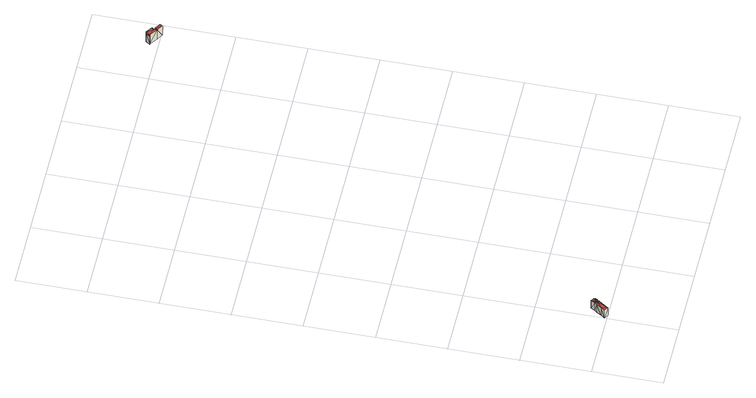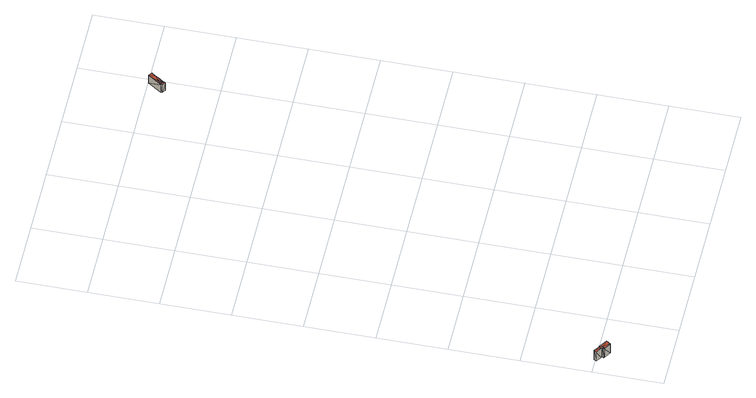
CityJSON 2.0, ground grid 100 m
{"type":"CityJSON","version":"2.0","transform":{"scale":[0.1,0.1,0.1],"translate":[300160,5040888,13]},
"CityObjects":{
"building1":{"type":"Building","geometry":[{"type":"MultiSurface","lod":"2","boundaries":[[[0,1,2]],[[1,3,4]],[[3,5,4]],[[6,7,8]],[[7,2,8]],[[0,3,1]],[[0,2,7]],[[9,10,11]],[[9,11,12]],[[13,14,15]],[[14,16,15]],[[10,17,11]],[[10,18,17]],[[15,16,19]],[[16,20,19]],[[21,20,22]],[[21,19,20]],[[23,24,25]],[[23,26,24]],[[27,23,25]],[[27,25,28]],[[29,4,30]],[[29,1,4]],[[30,5,31]],[[30,4,5]],[[2,1,29]],[[32,2,29]],[[33,8,32]],[[8,2,32]],[[34,31,5]],[[34,5,3]],[[35,34,3]],[[35,3,0]],[[35,7,36]],[[35,0,7]],[[37,7,6]],[[37,36,7]],[[37,6,33]],[[6,8,33]],[[27,28,38]],[[28,39,38]],[[38,39,26]],[[39,24,26]],[[40,9,12]],[[40,12,41]],[[40,41,13]],[[41,14,13]],[[42,21,43]],[[43,21,22]],[[42,43,18]],[[43,17,18]],[[21,18,19]],[[40,13,9]],[[42,18,21]],[[9,15,10]],[[18,15,19]],[[9,13,15]],[[10,15,18]],[[38,26,23]],[[27,38,23]],[[25,30,34]],[[35,25,34]],[[34,30,31]],[[24,29,30]],[[36,33,41]],[[33,32,14]],[[39,20,29]],[[36,41,43]],[[35,36,43]],[[37,33,36]],[[20,32,29]],[[39,29,24]],[[22,20,39]],[[25,24,30]],[[35,22,25]],[[33,14,41]],[[16,32,20]],[[43,41,11]],[[14,32,16]],[[35,43,22]],[[22,28,25]],[[22,39,28]],[[43,11,17]],[[41,12,11]]],"semantics":{"surfaces":[{"type":"GroundSurface"},{"type":"WallSurface"},{"type":"RoofSurface"}],"values":[0,0,0,0,0,0,0,1,1,1,1,1,1,1,1,1,1,1,1,1,1,1,1,1,1,1,1,1,1,1,1,1,1,1,1,1,1,1,1,1,1,1,1,1,1,1,1,1,1,1,1,2,2,2,2,2,2,2,2,2,2,2,2,2,2,2,2,2,2,2,2,2,2,2,2,2,2,2,2,2,2,2,2,2]}}]},
"building2":{"type":"Building","geometry":[{"type":"MultiSurface","lod":"2","boundaries":[[[44,45,46]],[[47,48,49]],[[50,48,47]],[[46,45,50]],[[51,52,45]],[[45,52,48]],[[53,54,51]],[[53,51,55]],[[45,48,50]],[[54,52,51]],[[56,55,57]],[[56,53,55]],[[57,55,58]],[[55,51,58]],[[53,59,54]],[[56,59,53]],[[59,60,54]],[[54,60,52]],[[48,61,49]],[[62,61,48]],[[52,63,48]],[[60,63,52]],[[63,62,48]],[[50,47,64]],[[65,50,64]],[[66,46,67]],[[66,44,46]],[[67,65,68]],[[67,50,65]],[[67,46,50]],[[64,47,49]],[[64,49,61]],[[44,69,45]],[[66,69,44]],[[58,69,70]],[[51,45,69]],[[58,51,69]],[[58,63,60]],[[56,57,58]],[[56,58,59]],[[59,58,60]],[[63,70,62]],[[68,65,70]],[[70,65,62]],[[58,70,63]],[[65,64,62]],[[64,61,62]],[[66,67,69]],[[67,68,70]],[[67,70,69]]],"semantics":{"surfaces":[{"type":"GroundSurface"},{"type":"WallSurface"},{"type":"RoofSurface"}],"values":[0,0,0,0,0,0,0,0,0,0,1,1,1,1,1,1,1,1,1,1,1,1,1,1,1,1,1,1,1,1,1,1,1,1,1,1,1,2,2,2,2,2,2,2,2,2,2,2,2,2]}}]}
},
"vertices":[
[201,207,3],[91,164,3],[114,197,3],[65,3,3],[51,103,3],[9,39,3],[195,228,3],[187,216,3],[153,257,3],[144,195,164],[144,191,164],[144,191,154],[144,195,154],[144,207,164],[144,207,154],[139,199,164],[139,199,154],[142,187,154],[142,187,164],[125,190,164],[125,190,154],[151,174,164],[151,174,154],[133,153,164],[128,155,154],[133,153,154],[128,155,164],[139,164,164],[139,164,154],[91,164,154],[51,103,154],[9,39,154],[114,197,154],[153,257,154],[65,3,154],[201,207,154],[187,216,154],[195,228,154],[134,167,164],[134,167,154],[150,203,164],[150,203,154],[154,179,164],[154,179,154],
[3744,7115,44],[3721,7081,44],[3734,7120,44],[3639,7182,44],[3601,7116,44],[3597,7118,44],[3643,7180,44],[3742,7068,44],[3718,7039,44],[3827,7023,44],[3803,6985,44],[3746,7075,44],[3827,7023,222],[3746,7075,222],[3742,7068,222],[3803,6985,222],[3718,7039,222],[3597,7118,191],[3601,7116,227],[3717,7040,222],[3639,7182,191],[3643,7180,227],[3744,7115,213],[3734,7120,216],[3728,7125,227],[3721,7081,213],[3706,7091,227]
]}
